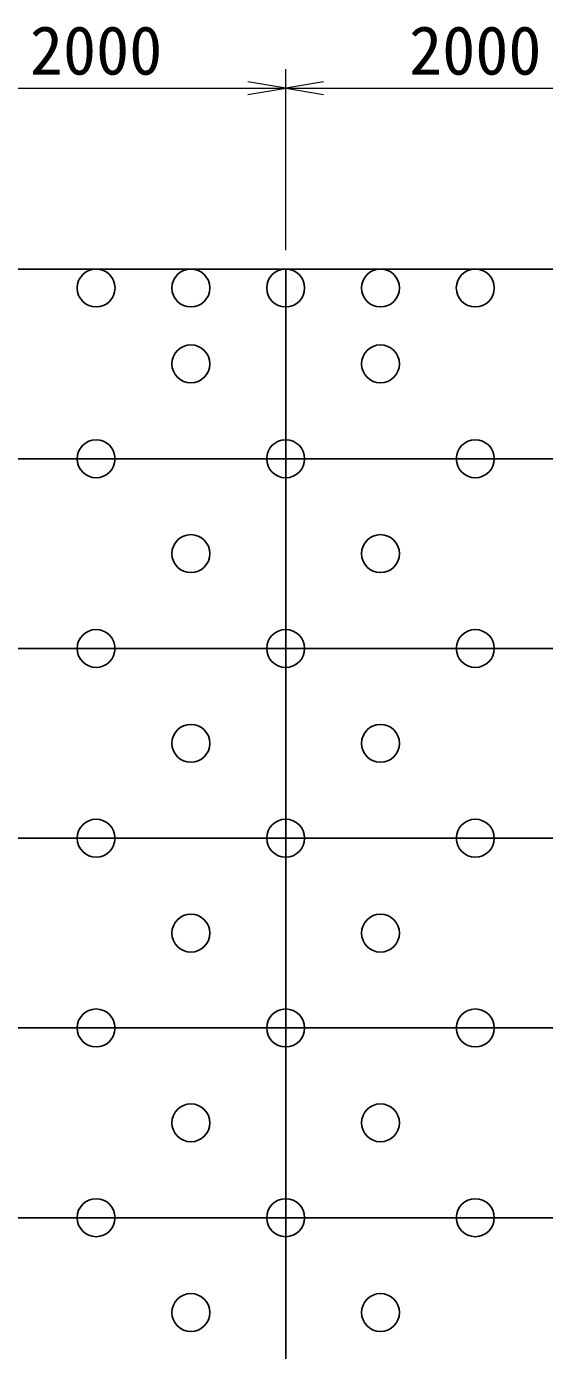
# Model space of a CAD drawing. Units: millimetres, scale not verified. Extents: x 690 to 40690, y 684 to 28809.
# Drawn here: x 30842 to 33575, y 13900 to 20878 of the extents above; entities that cross this region are included whole.
import ezdxf
from ezdxf.enums import TextEntityAlignment as Align

# ---------------------------------------------------------------- set-up
doc = ezdxf.new("R2010")
doc.units = ezdxf.units.MM
doc.header["$LTSCALE"] = 100
doc.layers.add('C-STR', color=1, linetype='Continuous', lineweight=25)
doc.layers.add('C-STR-DIM', color=1, linetype='Continuous', lineweight=13)
doc.styles.add('ＭＳ ゴシック', font='')
doc.styles.get('ＭＳ ゴシック').set_extended_font_data('MS Gothic')

msp = doc.modelspace()

# ---------------------------------------------------------------- linework, layer by layer
at = {"layer": 'C-STR', "color": 7}
for p, q in [((36209.7, 19599.7), (26209.7, 19599.7)), ((32209.7, 19599.7), (32209.7, 9599.7)), ((36209.7, 18599.7), (26209.7, 18599.7)), ((36209.7, 17599.7), (26209.7, 17599.7)), ((36209.7, 16599.7), (26209.7, 16599.7)), ((36209.7, 15599.7), (26209.7, 15599.7)), ((36209.7, 14599.7), (26209.7, 14599.7))]:
    msp.add_line(p, q, dxfattribs=at)
for centre in [(31209.7, 19499.7), (31709.7, 19499.7), (32209.7, 19499.7), (32709.7, 19499.7), (33209.7, 19499.7), (31709.7, 19099.7), (32709.7, 19099.7), (31209.7, 18599.7), (32209.7, 18599.7), (33209.7, 18599.7), (31709.7, 18099.7), (32709.7, 18099.7), (31209.7, 17599.7), (32209.7, 17599.7), (33209.7, 17599.7), (31709.7, 17099.7), (32709.7, 17099.7), (31209.7, 16599.7), (32209.7, 16599.7), (33209.7, 16599.7), (31709.7, 16099.7), (32709.7, 16099.7), (31209.7, 15599.7), (32209.7, 15599.7), (33209.7, 15599.7), (31709.7, 15099.7), (32709.7, 15099.7), (31209.7, 14599.7), (32209.7, 14599.7), (33209.7, 14599.7), (31709.7, 14099.7), (32709.7, 14099.7)]:
    msp.add_circle(centre, 100, dxfattribs=at)
at = {"layer": 'C-STR-DIM'}
for p, q in [((32209.7, 19699.7), (32209.7, 20652.4)), ((32209.7, 19699.7), (32209.7, 20652.4)), ((30209.7, 20552.4), (32209.7, 20552.4)), ((32209.7, 20552.4), (34209.7, 20552.4))]:
    msp.add_line(p, q, dxfattribs=at)
for points in [[(32009.7, 20519.1), (32209.7, 20552.4), (32009.7, 20585.8)], [(32409.7, 20585.8), (32209.7, 20552.4), (32409.7, 20519.1)]]:
    msp.add_lwpolyline(points, dxfattribs=at)

# ---------------------------------------------------------------- texts
at = {"layer": 'C-STR-DIM', "color": 7, "style": 'ＭＳ ゴシック'}
for p in [(31209.7, 20752.4), (33209.7, 20752.4)]:
    msp.add_text('2000', height=256.6, dxfattribs=at).set_placement(p, align=Align.MIDDLE_CENTER)

doc.saveas('drawing.dxf')
